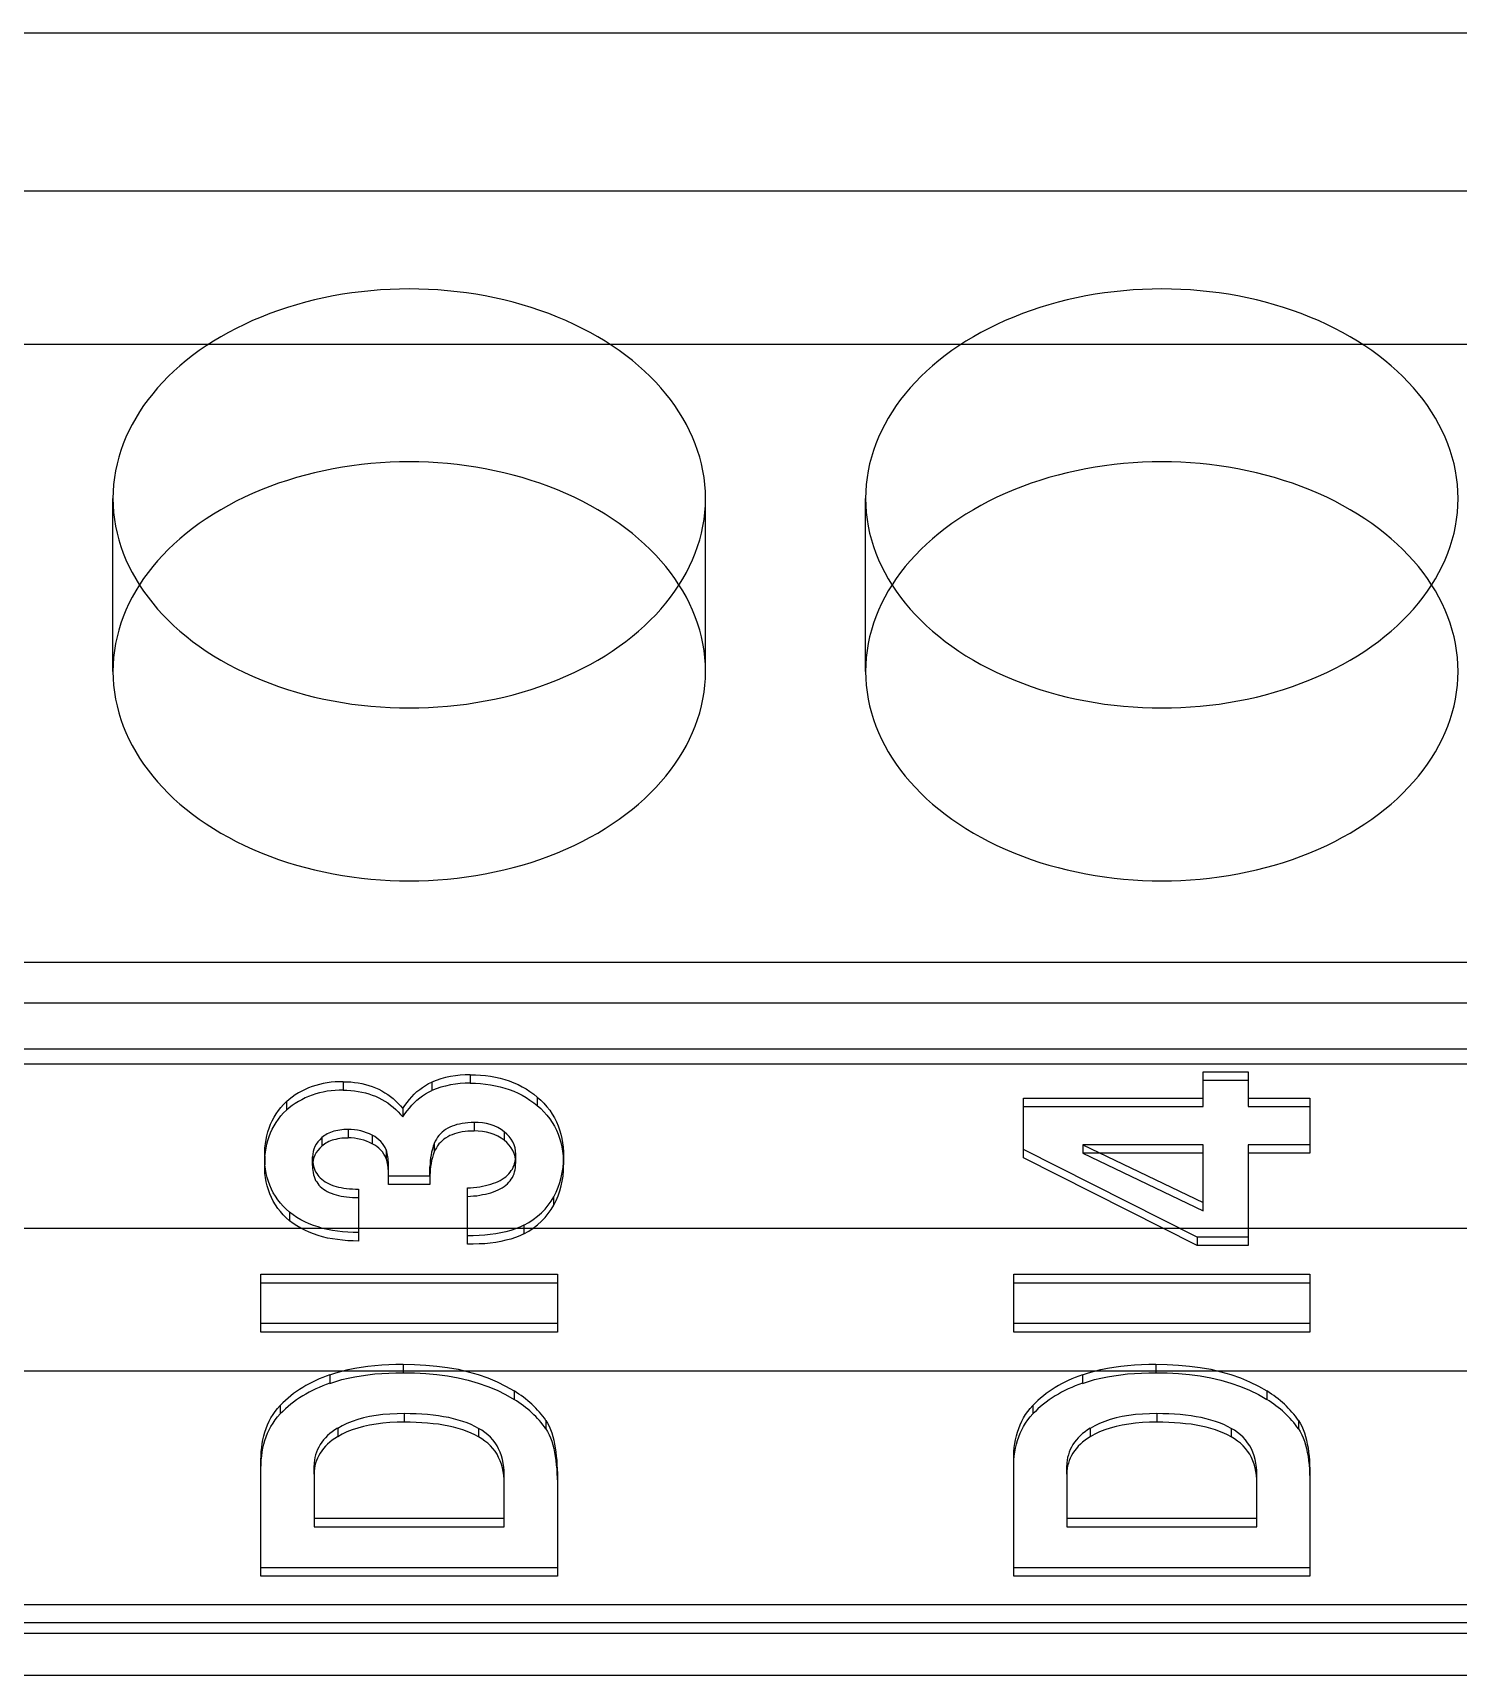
# Model space of a CAD drawing. Extents: x 0 to 171, y 0 to 414.
# Drawn here: x 66.89 to 76.45, y 182.35 to 193.37 of the extents above; entities that cross this region are included whole.
import ezdxf

# ---------------------------------------------------------------- set-up
doc = ezdxf.new("R2010")
doc.units = 0
doc.layers.add('-15N-THT. THIẾT BỊ ĐÓNG MỞ', color=40, linetype='CONTINUOUS')

# ---------------------------------------------------------------- blocks, each defined once
blk = doc.blocks.new('06 - N - SC VSD ATV630U75~D11N4')
at = {"layer": '-15N-THT. THIẾT BỊ ĐÓNG MỞ'}
for p, q in [((-38.814, -13.579), (31.895, -13.579)), ((-39.272, -14.639), (32.61, -14.639)), ((59.15, -15.669), (-59.15, -15.669)), ((-18.075, -17.863), (-18.075, -16.703)), ((-14.098, -17.863), (-14.098, -16.703)), ((-13.024, -17.863), (-13.024, -16.703)), ((-38.814, -19.814), (31.895, -19.814)), ((31.895, -20.089), (-38.814, -20.089)), ((31.895, -20.398), (-38.814, -20.398)), ((31.895, -20.499), (-38.814, -20.499)), ((-15.677, -20.57), (-15.642, -20.57)), ((-15.677, -20.57), (-15.677, -20.627)), ((-15.642, -20.57), (-15.608, -20.572)), ((-15.608, -20.572), (-15.574, -20.575)), ((-15.574, -20.575), (-15.541, -20.58)), ((-15.541, -20.58), (-15.508, -20.586)), ((-15.508, -20.586), (-15.476, -20.593)), ((-15.476, -20.593), (-15.445, -20.601)), ((-15.445, -20.601), (-15.415, -20.611)), ((-10.758, -20.783), (-10.758, -20.55)), ((-10.758, -20.55), (-10.456, -20.55)), ((-10.456, -20.55), (-10.456, -20.783)), ((-16.53, -20.616), (-16.504, -20.617)), ((-16.53, -20.616), (-16.53, -20.673)), ((-16.53, -20.673), (-16.504, -20.674)), ((-16.504, -20.617), (-16.478, -20.618)), ((-16.504, -20.674), (-16.478, -20.675)), ((-16.478, -20.618), (-16.453, -20.621)), ((-16.478, -20.675), (-16.453, -20.678)), ((-16.453, -20.621), (-16.428, -20.624)), ((-16.453, -20.678), (-16.428, -20.681)), ((-16.428, -20.624), (-16.404, -20.629)), ((-16.428, -20.681), (-16.404, -20.686)), ((-16.404, -20.629), (-16.38, -20.634)), ((-16.404, -20.686), (-16.38, -20.691)), ((-16.38, -20.634), (-16.357, -20.641)), ((-16.38, -20.691), (-16.357, -20.698)), ((-16.357, -20.641), (-16.334, -20.649)), ((-16.357, -20.698), (-16.334, -20.706)), ((-16.334, -20.649), (-16.312, -20.657)), ((-16.334, -20.706), (-16.312, -20.714)), ((-16.312, -20.657), (-16.29, -20.667)), ((-16.312, -20.714), (-16.29, -20.724)), ((-16.29, -20.667), (-16.269, -20.678)), ((-16.269, -20.678), (-16.249, -20.69)), ((-16.249, -20.69), (-16.23, -20.702)), ((-16.23, -20.702), (-16.211, -20.716)), ((-16.069, -20.717), (-16.052, -20.7)), ((-16.052, -20.7), (-16.034, -20.683)), ((-16.034, -20.683), (-16.016, -20.668)), ((-16.016, -20.668), (-15.997, -20.654)), ((-16.016, -20.725), (-15.997, -20.711)), ((-15.997, -20.654), (-15.977, -20.641)), ((-15.997, -20.711), (-15.977, -20.698)), ((-15.977, -20.641), (-15.956, -20.629)), ((-15.977, -20.698), (-15.956, -20.686)), ((-15.956, -20.629), (-15.934, -20.619)), ((-15.956, -20.686), (-15.934, -20.676)), ((-15.934, -20.619), (-15.934, -20.676)), ((-15.677, -20.627), (-15.642, -20.627)), ((-15.642, -20.627), (-15.608, -20.629)), ((-15.608, -20.629), (-15.574, -20.632)), ((-15.574, -20.632), (-15.541, -20.637)), ((-15.541, -20.637), (-15.508, -20.643)), ((-15.508, -20.643), (-15.476, -20.65)), ((-15.476, -20.65), (-15.445, -20.659)), ((-15.445, -20.659), (-15.415, -20.668)), ((-15.415, -20.611), (-15.385, -20.623)), ((-15.415, -20.668), (-15.385, -20.68)), ((-15.385, -20.623), (-15.356, -20.636)), ((-15.385, -20.68), (-15.356, -20.693)), ((-15.356, -20.636), (-15.328, -20.65)), ((-15.356, -20.693), (-15.328, -20.707)), ((-15.328, -20.65), (-15.302, -20.665)), ((-15.328, -20.707), (-15.302, -20.722)), ((-15.302, -20.665), (-15.276, -20.682)), ((-15.276, -20.682), (-15.251, -20.7)), ((-15.251, -20.7), (-15.227, -20.719)), ((-10.758, -20.607), (-10.456, -20.607)), ((-16.979, -20.832), (-16.964, -20.81)), ((-16.964, -20.81), (-16.947, -20.789)), ((-16.947, -20.789), (-16.929, -20.769)), ((-16.929, -20.769), (-16.909, -20.75)), ((-16.929, -20.826), (-16.909, -20.807)), ((-16.909, -20.75), (-16.909, -20.807)), ((-16.29, -20.724), (-16.269, -20.735)), ((-16.269, -20.735), (-16.249, -20.747)), ((-16.249, -20.747), (-16.23, -20.759)), ((-16.23, -20.759), (-16.211, -20.773)), ((-16.211, -20.716), (-16.193, -20.73)), ((-16.211, -20.773), (-16.193, -20.787)), ((-16.193, -20.73), (-16.176, -20.746)), ((-16.193, -20.787), (-16.176, -20.803)), ((-16.176, -20.746), (-16.16, -20.762)), ((-16.176, -20.803), (-16.16, -20.819)), ((-16.16, -20.762), (-16.144, -20.779)), ((-16.16, -20.819), (-16.144, -20.836)), ((-16.144, -20.779), (-16.129, -20.796)), ((-16.129, -20.796), (-16.115, -20.775)), ((-16.129, -20.796), (-16.129, -20.853)), ((-16.115, -20.775), (-16.1, -20.755)), ((-16.115, -20.832), (-16.1, -20.812)), ((-16.1, -20.755), (-16.085, -20.736)), ((-16.1, -20.812), (-16.085, -20.793)), ((-16.085, -20.736), (-16.069, -20.717)), ((-16.085, -20.793), (-16.069, -20.774)), ((-16.069, -20.774), (-16.052, -20.757)), ((-16.052, -20.757), (-16.034, -20.74)), ((-16.034, -20.74), (-16.016, -20.725)), ((-15.302, -20.722), (-15.276, -20.739)), ((-15.276, -20.739), (-15.251, -20.757)), ((-15.251, -20.757), (-15.227, -20.776)), ((-15.227, -20.719), (-15.204, -20.74)), ((-15.227, -20.719), (-15.227, -20.776)), ((-15.227, -20.776), (-15.204, -20.797)), ((-15.204, -20.74), (-15.182, -20.761)), ((-15.204, -20.797), (-15.182, -20.819)), ((-15.182, -20.761), (-15.162, -20.784)), ((-15.182, -20.819), (-15.162, -20.841)), ((-15.162, -20.784), (-15.143, -20.808)), ((-15.143, -20.808), (-15.126, -20.833)), ((-11.963, -21.128), (-11.963, -20.726)), ((-11.963, -20.726), (-10.758, -20.726)), ((-11.963, -20.783), (-10.758, -20.783)), ((-10.456, -20.726), (-10.042, -20.726)), ((-10.456, -20.783), (-10.042, -20.783)), ((-10.042, -20.726), (-10.042, -21.096)), ((-17.035, -20.953), (-17.026, -20.927)), ((-17.026, -20.927), (-17.017, -20.902)), ((-17.017, -20.902), (-17.006, -20.878)), ((-17.017, -20.959), (-17.006, -20.935)), ((-17.006, -20.878), (-16.993, -20.855)), ((-17.006, -20.935), (-16.993, -20.912)), ((-16.993, -20.855), (-16.979, -20.832)), ((-16.993, -20.912), (-16.979, -20.889)), ((-16.979, -20.889), (-16.964, -20.867)), ((-16.964, -20.867), (-16.947, -20.846)), ((-16.947, -20.846), (-16.929, -20.826)), ((-16.144, -20.836), (-16.129, -20.853)), ((-16.129, -20.853), (-16.115, -20.832)), ((-15.828, -20.929), (-15.842, -20.937)), ((-15.814, -20.921), (-15.828, -20.929)), ((-15.799, -20.915), (-15.814, -20.921)), ((-15.783, -20.909), (-15.799, -20.915)), ((-15.766, -20.904), (-15.783, -20.909)), ((-15.748, -20.9), (-15.766, -20.904)), ((-15.73, -20.896), (-15.748, -20.9)), ((-15.711, -20.894), (-15.73, -20.896)), ((-15.692, -20.892), (-15.711, -20.894)), ((-15.671, -20.891), (-15.692, -20.892)), ((-15.651, -20.89), (-15.671, -20.891)), ((-15.651, -20.89), (-15.651, -20.947)), ((-15.162, -20.841), (-15.143, -20.865)), ((-15.143, -20.865), (-15.126, -20.89)), ((-15.126, -20.833), (-15.111, -20.858)), ((-15.126, -20.89), (-15.111, -20.915)), ((-15.111, -20.858), (-15.098, -20.885)), ((-15.111, -20.915), (-15.098, -20.942)), ((-15.098, -20.885), (-15.087, -20.912)), ((-15.087, -20.912), (-15.077, -20.939)), ((-17.054, -21.06), (-17.051, -21.032)), ((-17.051, -21.032), (-17.047, -21.005)), ((-17.047, -21.005), (-17.041, -20.979)), ((-17.047, -21.062), (-17.041, -21.036)), ((-17.041, -20.979), (-17.035, -20.953)), ((-17.041, -21.036), (-17.035, -21.01)), ((-17.035, -21.01), (-17.026, -20.984)), ((-17.026, -20.984), (-17.017, -20.959)), ((-16.664, -20.984), (-16.673, -20.991)), ((-16.673, -20.991), (-16.673, -21.048)), ((-16.664, -21.041), (-16.673, -21.048)), ((-16.655, -20.978), (-16.664, -20.984)), ((-16.655, -21.035), (-16.664, -21.041)), ((-16.646, -20.972), (-16.655, -20.978)), ((-16.646, -21.029), (-16.655, -21.035)), ((-16.636, -20.966), (-16.646, -20.972)), ((-16.636, -21.023), (-16.646, -21.029)), ((-16.625, -20.961), (-16.636, -20.966)), ((-16.625, -21.018), (-16.636, -21.023)), ((-16.614, -20.957), (-16.625, -20.961)), ((-16.614, -21.014), (-16.625, -21.018)), ((-16.603, -20.952), (-16.614, -20.957)), ((-16.603, -21.009), (-16.614, -21.014)), ((-16.591, -20.949), (-16.603, -20.952)), ((-16.591, -21.006), (-16.603, -21.009)), ((-16.578, -20.946), (-16.591, -20.949)), ((-16.578, -21.003), (-16.591, -21.006)), ((-16.566, -20.943), (-16.578, -20.946)), ((-16.566, -21), (-16.578, -21.003)), ((-16.552, -20.941), (-16.566, -20.943)), ((-16.552, -20.998), (-16.566, -21)), ((-16.539, -20.939), (-16.552, -20.941)), ((-16.539, -20.996), (-16.552, -20.998)), ((-16.525, -20.938), (-16.539, -20.939)), ((-16.525, -20.995), (-16.539, -20.996)), ((-16.511, -20.937), (-16.525, -20.938)), ((-16.511, -20.994), (-16.525, -20.995)), ((-16.496, -20.937), (-16.511, -20.937)), ((-16.496, -20.994), (-16.511, -20.994)), ((-16.496, -20.937), (-16.496, -20.994)), ((-16.334, -20.976), (-16.334, -21.033)), ((-15.912, -21.016), (-15.918, -21.03)), ((-15.918, -21.03), (-15.918, -21.087)), ((-15.904, -21.002), (-15.912, -21.016)), ((-15.896, -20.989), (-15.904, -21.002)), ((-15.887, -20.977), (-15.896, -20.989)), ((-15.887, -21.034), (-15.896, -21.046)), ((-15.877, -20.966), (-15.887, -20.977)), ((-15.877, -21.023), (-15.887, -21.034)), ((-15.866, -20.955), (-15.877, -20.966)), ((-15.866, -21.012), (-15.877, -21.023)), ((-15.854, -20.945), (-15.866, -20.955)), ((-15.854, -21.002), (-15.866, -21.012)), ((-15.842, -20.937), (-15.854, -20.945)), ((-15.842, -20.994), (-15.854, -21.002)), ((-15.828, -20.986), (-15.842, -20.994)), ((-15.814, -20.978), (-15.828, -20.986)), ((-15.799, -20.972), (-15.814, -20.978)), ((-15.783, -20.966), (-15.799, -20.972)), ((-15.766, -20.961), (-15.783, -20.966)), ((-15.748, -20.957), (-15.766, -20.961)), ((-15.73, -20.953), (-15.748, -20.957)), ((-15.711, -20.951), (-15.73, -20.953)), ((-15.692, -20.949), (-15.711, -20.951)), ((-15.671, -20.948), (-15.692, -20.949)), ((-15.651, -20.947), (-15.671, -20.948)), ((-15.449, -20.952), (-15.449, -21.009)), ((-15.098, -20.942), (-15.087, -20.969)), ((-15.087, -20.969), (-15.077, -20.996)), ((-15.077, -20.939), (-15.068, -20.968)), ((-15.077, -20.996), (-15.068, -21.025)), ((-15.068, -20.968), (-15.062, -20.997)), ((-15.068, -21.025), (-15.062, -21.054)), ((-15.062, -20.997), (-15.057, -21.026)), ((-15.057, -21.026), (-15.053, -21.056)), ((-11.567, -21.039), (-11.567, -21.096)), ((-11.567, -21.039), (-10.758, -21.426)), ((-10.758, -21.039), (-11.567, -21.039)), ((-10.758, -21.483), (-10.758, -21.039)), ((-10.042, -21.039), (-10.456, -21.039)), ((-10.456, -21.039), (-10.456, -21.716)), ((-17.056, -21.088), (-17.054, -21.06)), ((-17.056, -21.116), (-17.056, -21.088)), ((-17.056, -21.116), (-17.056, -21.173)), ((-17.056, -21.145), (-17.056, -21.116)), ((-17.056, -21.145), (-17.054, -21.117)), ((-17.056, -21.173), (-17.056, -21.145)), ((-17.054, -21.174), (-17.056, -21.145)), ((-17.054, -21.117), (-17.051, -21.089)), ((-17.051, -21.089), (-17.047, -21.062)), ((-16.735, -21.178), (-16.735, -21.121)), ((-16.735, -21.126), (-16.735, -21.141)), ((-16.735, -21.126), (-16.735, -21.183)), ((-16.735, -21.141), (-16.733, -21.155)), ((-16.733, -21.155), (-16.731, -21.169)), ((-16.241, -21.074), (-16.241, -21.131)), ((-15.912, -21.073), (-15.918, -21.087)), ((-15.904, -21.059), (-15.912, -21.073)), ((-15.896, -21.046), (-15.904, -21.059)), ((-15.379, -21.165), (-15.376, -21.151)), ((-15.376, -21.151), (-15.374, -21.137)), ((-15.374, -21.137), (-15.372, -21.123)), ((-15.372, -21.159), (-15.372, -21.102)), ((-15.372, -21.108), (-15.372, -21.165)), ((-15.372, -21.123), (-15.372, -21.108)), ((-15.062, -21.054), (-15.057, -21.083)), ((-15.057, -21.083), (-15.053, -21.113)), ((-15.053, -21.056), (-15.051, -21.086)), ((-15.053, -21.113), (-15.051, -21.143)), ((-15.051, -21.086), (-15.05, -21.117)), ((-15.051, -21.143), (-15.05, -21.174)), ((-15.05, -21.117), (-15.05, -21.174)), ((-15.05, -21.181), (-15.05, -21.124)), ((-10.798, -21.659), (-11.963, -21.071)), ((-10.798, -21.716), (-11.963, -21.128)), ((-11.567, -21.096), (-10.758, -21.483)), ((-10.758, -21.096), (-11.567, -21.096)), ((-10.042, -21.096), (-10.456, -21.096)), ((-17.056, -21.202), (-17.056, -21.173)), ((-17.054, -21.231), (-17.056, -21.202)), ((-17.05, -21.203), (-17.054, -21.174)), ((-17.05, -21.26), (-17.054, -21.231)), ((-17.046, -21.231), (-17.05, -21.203)), ((-17.046, -21.288), (-17.05, -21.26)), ((-17.039, -21.258), (-17.046, -21.231)), ((-17.031, -21.285), (-17.039, -21.258)), ((-16.735, -21.183), (-16.735, -21.198)), ((-16.735, -21.198), (-16.733, -21.212)), ((-16.733, -21.212), (-16.731, -21.226)), ((-16.731, -21.169), (-16.728, -21.183)), ((-16.731, -21.226), (-16.728, -21.24)), ((-16.728, -21.183), (-16.724, -21.196)), ((-16.728, -21.24), (-16.724, -21.253)), ((-16.724, -21.196), (-16.72, -21.209)), ((-16.724, -21.253), (-16.72, -21.266)), ((-16.72, -21.209), (-16.714, -21.221)), ((-16.72, -21.266), (-16.714, -21.278)), ((-16.714, -21.221), (-16.707, -21.232)), ((-16.707, -21.232), (-16.7, -21.243)), ((-16.7, -21.243), (-16.692, -21.253)), ((-16.692, -21.253), (-16.683, -21.262)), ((-16.683, -21.262), (-16.673, -21.271)), ((-16.226, -21.225), (-16.226, -21.168)), ((-16.226, -21.306), (-16.226, -21.18)), ((-15.947, -21.249), (-16.226, -21.249)), ((-15.947, -21.244), (-15.947, -21.187)), ((-15.947, -21.201), (-15.947, -21.306)), ((-15.462, -21.271), (-15.45, -21.262)), ((-15.45, -21.262), (-15.438, -21.254)), ((-15.438, -21.254), (-15.427, -21.244)), ((-15.427, -21.244), (-15.418, -21.234)), ((-15.418, -21.234), (-15.409, -21.224)), ((-15.409, -21.224), (-15.401, -21.213)), ((-15.401, -21.213), (-15.394, -21.202)), ((-15.401, -21.27), (-15.394, -21.259)), ((-15.394, -21.202), (-15.388, -21.19)), ((-15.394, -21.259), (-15.388, -21.247)), ((-15.388, -21.19), (-15.383, -21.178)), ((-15.388, -21.247), (-15.383, -21.235)), ((-15.383, -21.178), (-15.379, -21.165)), ((-15.383, -21.235), (-15.379, -21.222)), ((-15.379, -21.222), (-15.376, -21.208)), ((-15.376, -21.208), (-15.374, -21.194)), ((-15.374, -21.194), (-15.372, -21.18)), ((-15.372, -21.18), (-15.372, -21.165)), ((-17.039, -21.315), (-17.046, -21.288)), ((-17.031, -21.342), (-17.039, -21.315)), ((-17.022, -21.311), (-17.031, -21.285)), ((-17.022, -21.368), (-17.031, -21.342)), ((-17.011, -21.337), (-17.022, -21.311)), ((-17.011, -21.394), (-17.022, -21.368)), ((-16.998, -21.361), (-17.011, -21.337)), ((-16.984, -21.385), (-16.998, -21.361)), ((-16.714, -21.278), (-16.707, -21.289)), ((-16.707, -21.289), (-16.7, -21.3)), ((-16.7, -21.3), (-16.692, -21.31)), ((-16.692, -21.31), (-16.683, -21.319)), ((-16.683, -21.319), (-16.673, -21.328)), ((-16.673, -21.271), (-16.662, -21.28)), ((-16.673, -21.328), (-16.662, -21.337)), ((-16.662, -21.28), (-16.65, -21.288)), ((-16.662, -21.337), (-16.65, -21.345)), ((-16.65, -21.288), (-16.637, -21.295)), ((-16.65, -21.345), (-16.637, -21.352)), ((-16.637, -21.295), (-16.623, -21.302)), ((-16.637, -21.352), (-16.623, -21.359)), ((-16.623, -21.302), (-16.609, -21.308)), ((-16.623, -21.359), (-16.609, -21.365)), ((-16.609, -21.308), (-16.593, -21.314)), ((-16.609, -21.365), (-16.593, -21.371)), ((-16.593, -21.314), (-16.577, -21.319)), ((-16.593, -21.371), (-16.577, -21.376)), ((-16.577, -21.319), (-16.56, -21.323)), ((-16.577, -21.376), (-16.56, -21.38)), ((-16.56, -21.323), (-16.543, -21.327)), ((-16.543, -21.327), (-16.525, -21.33)), ((-16.525, -21.33), (-16.506, -21.332)), ((-16.506, -21.332), (-16.487, -21.334)), ((-16.487, -21.334), (-16.467, -21.336)), ((-16.467, -21.336), (-16.447, -21.337)), ((-16.447, -21.337), (-16.427, -21.337)), ((-16.427, -21.337), (-16.427, -21.685)), ((-15.947, -21.306), (-16.226, -21.306)), ((-15.696, -21.329), (-15.675, -21.328)), ((-15.696, -21.707), (-15.696, -21.329)), ((-15.675, -21.328), (-15.654, -21.326)), ((-15.654, -21.326), (-15.633, -21.323)), ((-15.633, -21.323), (-15.613, -21.321)), ((-15.613, -21.321), (-15.594, -21.317)), ((-15.613, -21.378), (-15.594, -21.374)), ((-15.594, -21.317), (-15.575, -21.313)), ((-15.594, -21.374), (-15.575, -21.37)), ((-15.575, -21.313), (-15.556, -21.309)), ((-15.575, -21.37), (-15.556, -21.366)), ((-15.556, -21.309), (-15.538, -21.304)), ((-15.556, -21.366), (-15.538, -21.361)), ((-15.538, -21.304), (-15.521, -21.298)), ((-15.538, -21.361), (-15.521, -21.355)), ((-15.521, -21.298), (-15.505, -21.292)), ((-15.521, -21.355), (-15.505, -21.349)), ((-15.505, -21.292), (-15.49, -21.285)), ((-15.505, -21.349), (-15.49, -21.342)), ((-15.49, -21.285), (-15.476, -21.278)), ((-15.49, -21.342), (-15.476, -21.335)), ((-15.476, -21.278), (-15.462, -21.271)), ((-15.476, -21.335), (-15.462, -21.328)), ((-15.462, -21.328), (-15.45, -21.319)), ((-15.45, -21.319), (-15.438, -21.311)), ((-15.438, -21.311), (-15.427, -21.301)), ((-15.427, -21.301), (-15.418, -21.291)), ((-15.418, -21.291), (-15.409, -21.281)), ((-15.409, -21.281), (-15.401, -21.27)), ((-16.998, -21.418), (-17.011, -21.394)), ((-16.984, -21.442), (-16.998, -21.418)), ((-16.968, -21.409), (-16.984, -21.385)), ((-16.968, -21.466), (-16.984, -21.442)), ((-16.951, -21.431), (-16.968, -21.409)), ((-16.951, -21.488), (-16.968, -21.466)), ((-16.932, -21.452), (-16.951, -21.431)), ((-16.911, -21.472), (-16.932, -21.452)), ((-16.889, -21.492), (-16.911, -21.472)), ((-16.56, -21.38), (-16.543, -21.384)), ((-16.543, -21.384), (-16.525, -21.387)), ((-16.525, -21.387), (-16.506, -21.389)), ((-16.506, -21.389), (-16.487, -21.391)), ((-16.487, -21.391), (-16.467, -21.393)), ((-16.467, -21.393), (-16.447, -21.394)), ((-16.447, -21.394), (-16.427, -21.394)), ((-15.696, -21.386), (-15.675, -21.385)), ((-15.675, -21.385), (-15.654, -21.383)), ((-15.654, -21.383), (-15.633, -21.381)), ((-15.633, -21.381), (-15.613, -21.378)), ((-15.117, -21.388), (-15.117, -21.445)), ((-16.932, -21.509), (-16.951, -21.488)), ((-16.911, -21.53), (-16.932, -21.509)), ((-16.889, -21.549), (-16.911, -21.53)), ((-16.889, -21.492), (-16.889, -21.549)), ((-16.865, -21.51), (-16.889, -21.492)), ((-16.865, -21.567), (-16.889, -21.549)), ((-16.84, -21.527), (-16.865, -21.51)), ((-16.84, -21.584), (-16.865, -21.567)), ((-16.814, -21.542), (-16.84, -21.527)), ((-16.814, -21.599), (-16.84, -21.584)), ((-16.787, -21.556), (-16.814, -21.542)), ((-16.758, -21.569), (-16.787, -21.556)), ((-16.729, -21.581), (-16.758, -21.569)), ((-16.698, -21.591), (-16.729, -21.581)), ((-16.667, -21.6), (-16.698, -21.591)), ((-15.344, -21.593), (-15.374, -21.604)), ((-15.316, -21.579), (-15.344, -21.593)), ((-15.316, -21.579), (-15.316, -21.636)), ((-33.827, -21.599), (8.972, -21.599)), ((-16.787, -21.613), (-16.814, -21.599)), ((-16.758, -21.626), (-16.787, -21.613)), ((-16.729, -21.638), (-16.758, -21.626)), ((-16.698, -21.648), (-16.729, -21.638)), ((-16.667, -21.657), (-16.698, -21.648)), ((-16.635, -21.608), (-16.667, -21.6)), ((-16.635, -21.665), (-16.667, -21.657)), ((-16.602, -21.614), (-16.635, -21.608)), ((-16.602, -21.671), (-16.635, -21.665)), ((-16.568, -21.619), (-16.602, -21.614)), ((-16.568, -21.676), (-16.602, -21.671)), ((-16.534, -21.623), (-16.568, -21.619)), ((-16.534, -21.68), (-16.568, -21.676)), ((-16.499, -21.626), (-16.534, -21.623)), ((-16.499, -21.683), (-16.534, -21.68)), ((-16.463, -21.627), (-16.499, -21.626)), ((-16.463, -21.684), (-16.499, -21.683)), ((-16.427, -21.628), (-16.463, -21.627)), ((-16.427, -21.685), (-16.463, -21.684)), ((-15.656, -21.65), (-15.696, -21.65)), ((-15.656, -21.707), (-15.696, -21.707)), ((-15.617, -21.648), (-15.656, -21.65)), ((-15.617, -21.705), (-15.656, -21.707)), ((-15.579, -21.646), (-15.617, -21.648)), ((-15.579, -21.703), (-15.617, -21.705)), ((-15.542, -21.642), (-15.579, -21.646)), ((-15.542, -21.699), (-15.579, -21.703)), ((-15.506, -21.637), (-15.542, -21.642)), ((-15.506, -21.694), (-15.542, -21.699)), ((-15.471, -21.631), (-15.506, -21.637)), ((-15.471, -21.688), (-15.506, -21.694)), ((-15.437, -21.623), (-15.471, -21.631)), ((-15.437, -21.68), (-15.471, -21.688)), ((-15.405, -21.615), (-15.437, -21.623)), ((-15.405, -21.672), (-15.437, -21.68)), ((-15.374, -21.604), (-15.405, -21.615)), ((-15.374, -21.661), (-15.405, -21.672)), ((-15.344, -21.65), (-15.374, -21.661)), ((-15.316, -21.636), (-15.344, -21.65)), ((-10.798, -21.659), (-10.798, -21.716)), ((-10.456, -21.659), (-10.798, -21.659)), ((-10.456, -21.716), (-10.798, -21.716)), ((-17.081, -21.908), (-15.092, -21.908)), ((-17.081, -22.296), (-17.081, -21.908)), ((-15.092, -21.908), (-15.092, -22.296)), ((-12.03, -21.908), (-10.042, -21.908)), ((-12.03, -22.296), (-12.03, -21.908)), ((-10.042, -21.908), (-10.042, -22.296)), ((-17.081, -21.965), (-15.092, -21.965)), ((-12.03, -21.965), (-10.042, -21.965)), ((-15.092, -22.239), (-17.081, -22.239)), ((-10.042, -22.239), (-12.03, -22.239)), ((-15.092, -22.296), (-17.081, -22.296)), ((-10.042, -22.296), (-12.03, -22.296)), ((-59.15, -22.557), (59.15, -22.557)), ((-16.619, -22.583), (-16.579, -22.57)), ((-16.619, -22.583), (-16.619, -22.64)), ((-16.579, -22.57), (-16.538, -22.558)), ((-16.538, -22.558), (-16.495, -22.548)), ((-16.495, -22.548), (-16.452, -22.539)), ((-16.452, -22.539), (-16.408, -22.532)), ((-16.408, -22.532), (-16.363, -22.525)), ((-16.408, -22.589), (-16.363, -22.582)), ((-16.363, -22.525), (-16.317, -22.52)), ((-16.363, -22.582), (-16.317, -22.577)), ((-16.317, -22.52), (-16.27, -22.516)), ((-16.317, -22.577), (-16.27, -22.573)), ((-16.27, -22.516), (-16.223, -22.514)), ((-16.27, -22.573), (-16.223, -22.571)), ((-16.223, -22.514), (-16.175, -22.512)), ((-16.223, -22.571), (-16.175, -22.569)), ((-16.175, -22.512), (-16.126, -22.511)), ((-16.175, -22.569), (-16.126, -22.569)), ((-16.126, -22.511), (-16.05, -22.513)), ((-16.126, -22.511), (-16.126, -22.569)), ((-16.126, -22.569), (-16.05, -22.57)), ((-16.05, -22.513), (-15.975, -22.517)), ((-16.05, -22.57), (-15.975, -22.574)), ((-15.975, -22.517), (-15.901, -22.524)), ((-15.975, -22.574), (-15.901, -22.581)), ((-15.901, -22.524), (-15.829, -22.533)), ((-15.901, -22.581), (-15.829, -22.59)), ((-15.829, -22.533), (-15.758, -22.546)), ((-15.758, -22.546), (-15.69, -22.562)), ((-15.69, -22.562), (-15.623, -22.581)), ((-15.623, -22.581), (-15.559, -22.604)), ((-11.568, -22.583), (-11.528, -22.57)), ((-11.568, -22.583), (-11.568, -22.64)), ((-11.528, -22.57), (-11.487, -22.558)), ((-11.487, -22.558), (-11.445, -22.548)), ((-11.445, -22.548), (-11.401, -22.539)), ((-11.401, -22.539), (-11.357, -22.532)), ((-11.357, -22.532), (-11.312, -22.525)), ((-11.357, -22.589), (-11.312, -22.582)), ((-11.312, -22.525), (-11.266, -22.52)), ((-11.312, -22.582), (-11.266, -22.577)), ((-11.266, -22.52), (-11.219, -22.516)), ((-11.266, -22.577), (-11.219, -22.573)), ((-11.219, -22.516), (-11.172, -22.514)), ((-11.219, -22.573), (-11.172, -22.571)), ((-11.172, -22.514), (-11.124, -22.512)), ((-11.172, -22.571), (-11.124, -22.569)), ((-11.124, -22.512), (-11.076, -22.511)), ((-11.124, -22.569), (-11.076, -22.569)), ((-11.076, -22.511), (-10.999, -22.513)), ((-11.076, -22.511), (-11.076, -22.569)), ((-11.076, -22.569), (-10.999, -22.57)), ((-10.999, -22.513), (-10.924, -22.517)), ((-10.999, -22.57), (-10.924, -22.574)), ((-10.924, -22.517), (-10.85, -22.524)), ((-10.924, -22.574), (-10.85, -22.581)), ((-10.85, -22.524), (-10.778, -22.533)), ((-10.85, -22.581), (-10.778, -22.59)), ((-10.778, -22.533), (-10.708, -22.546)), ((-10.708, -22.546), (-10.639, -22.562)), ((-10.639, -22.562), (-10.573, -22.581)), ((-10.573, -22.581), (-10.508, -22.604)), ((-16.619, -22.64), (-16.579, -22.627)), ((-16.579, -22.627), (-16.538, -22.615)), ((-16.538, -22.615), (-16.495, -22.605)), ((-16.495, -22.605), (-16.452, -22.596)), ((-16.452, -22.596), (-16.408, -22.589)), ((-15.829, -22.59), (-15.758, -22.603)), ((-15.758, -22.603), (-15.69, -22.619)), ((-15.69, -22.619), (-15.623, -22.638)), ((-15.623, -22.638), (-15.559, -22.661)), ((-15.559, -22.604), (-15.497, -22.629)), ((-15.559, -22.661), (-15.497, -22.686)), ((-15.497, -22.629), (-15.439, -22.658)), ((-15.497, -22.686), (-15.439, -22.715)), ((-15.439, -22.658), (-15.383, -22.691)), ((-15.383, -22.691), (-15.383, -22.748)), ((-11.568, -22.64), (-11.528, -22.627)), ((-11.528, -22.627), (-11.487, -22.615)), ((-11.487, -22.615), (-11.445, -22.605)), ((-11.445, -22.605), (-11.401, -22.596)), ((-11.401, -22.596), (-11.357, -22.589)), ((-10.778, -22.59), (-10.708, -22.603)), ((-10.708, -22.603), (-10.639, -22.619)), ((-10.639, -22.619), (-10.573, -22.638)), ((-10.573, -22.638), (-10.508, -22.661)), ((-10.508, -22.604), (-10.447, -22.629)), ((-10.508, -22.661), (-10.447, -22.686)), ((-10.447, -22.629), (-10.388, -22.658)), ((-10.447, -22.686), (-10.388, -22.715)), ((-10.388, -22.658), (-10.332, -22.691)), ((-10.332, -22.691), (-10.332, -22.748)), ((-16.985, -22.828), (-16.969, -22.808)), ((-16.969, -22.808), (-16.952, -22.788)), ((-16.952, -22.788), (-16.952, -22.845)), ((-15.439, -22.715), (-15.383, -22.748)), ((-11.935, -22.828), (-11.919, -22.808)), ((-11.919, -22.808), (-11.901, -22.788)), ((-11.901, -22.788), (-11.901, -22.845)), ((-10.388, -22.715), (-10.332, -22.748)), ((-17.046, -22.942), (-17.037, -22.918)), ((-17.037, -22.918), (-17.026, -22.894)), ((-17.026, -22.894), (-17.014, -22.872)), ((-17.014, -22.872), (-17, -22.85)), ((-17.014, -22.929), (-17, -22.907)), ((-17, -22.85), (-16.985, -22.828)), ((-17, -22.907), (-16.985, -22.885)), ((-16.985, -22.885), (-16.969, -22.865)), ((-16.969, -22.865), (-16.952, -22.845)), ((-16.505, -22.909), (-16.537, -22.925)), ((-16.47, -22.895), (-16.505, -22.909)), ((-16.432, -22.883), (-16.47, -22.895)), ((-16.393, -22.872), (-16.432, -22.883)), ((-16.352, -22.863), (-16.393, -22.872)), ((-16.309, -22.856), (-16.352, -22.863)), ((-16.309, -22.913), (-16.352, -22.92)), ((-16.263, -22.85), (-16.309, -22.856)), ((-16.263, -22.907), (-16.309, -22.913)), ((-16.216, -22.846), (-16.263, -22.85)), ((-16.216, -22.903), (-16.263, -22.907)), ((-16.168, -22.844), (-16.216, -22.846)), ((-16.168, -22.901), (-16.216, -22.903)), ((-16.12, -22.843), (-16.168, -22.844)), ((-16.12, -22.9), (-16.168, -22.901)), ((-16.12, -22.843), (-16.12, -22.9)), ((-16.08, -22.844), (-16.12, -22.843)), ((-16.08, -22.901), (-16.12, -22.9)), ((-16.04, -22.845), (-16.08, -22.844)), ((-16.04, -22.902), (-16.08, -22.901)), ((-16.001, -22.847), (-16.04, -22.845)), ((-16.001, -22.904), (-16.04, -22.902)), ((-15.963, -22.85), (-16.001, -22.847)), ((-15.963, -22.907), (-16.001, -22.904)), ((-15.926, -22.853), (-15.963, -22.85)), ((-15.926, -22.911), (-15.963, -22.907)), ((-15.89, -22.858), (-15.926, -22.853)), ((-15.89, -22.915), (-15.926, -22.911)), ((-15.855, -22.864), (-15.89, -22.858)), ((-15.855, -22.921), (-15.89, -22.915)), ((-15.821, -22.87), (-15.855, -22.864)), ((-15.789, -22.878), (-15.821, -22.87)), ((-15.757, -22.886), (-15.789, -22.878)), ((-15.727, -22.896), (-15.757, -22.886)), ((-15.698, -22.906), (-15.727, -22.896)), ((-15.671, -22.917), (-15.698, -22.906)), ((-15.645, -22.929), (-15.671, -22.917)), ((-15.169, -22.889), (-15.158, -22.907)), ((-15.169, -22.889), (-15.169, -22.946)), ((-15.158, -22.907), (-15.147, -22.927)), ((-11.996, -22.942), (-11.986, -22.918)), ((-11.986, -22.918), (-11.975, -22.894)), ((-11.975, -22.894), (-11.963, -22.872)), ((-11.963, -22.872), (-11.95, -22.85)), ((-11.963, -22.929), (-11.95, -22.907)), ((-11.95, -22.85), (-11.935, -22.828)), ((-11.95, -22.907), (-11.935, -22.885)), ((-11.935, -22.885), (-11.919, -22.865)), ((-11.919, -22.865), (-11.901, -22.845)), ((-11.454, -22.909), (-11.486, -22.925)), ((-11.419, -22.895), (-11.454, -22.909)), ((-11.382, -22.883), (-11.419, -22.895)), ((-11.342, -22.872), (-11.382, -22.883)), ((-11.301, -22.863), (-11.342, -22.872)), ((-11.258, -22.856), (-11.301, -22.863)), ((-11.258, -22.913), (-11.301, -22.92)), ((-11.213, -22.85), (-11.258, -22.856)), ((-11.213, -22.907), (-11.258, -22.913)), ((-11.166, -22.846), (-11.213, -22.85)), ((-11.166, -22.903), (-11.213, -22.907)), ((-11.118, -22.844), (-11.166, -22.846)), ((-11.118, -22.901), (-11.166, -22.903)), ((-11.069, -22.843), (-11.118, -22.844)), ((-11.069, -22.9), (-11.118, -22.901)), ((-11.069, -22.843), (-11.069, -22.9)), ((-11.029, -22.844), (-11.069, -22.843)), ((-11.029, -22.901), (-11.069, -22.9)), ((-10.989, -22.845), (-11.029, -22.844)), ((-10.989, -22.902), (-11.029, -22.901)), ((-10.951, -22.847), (-10.989, -22.845)), ((-10.951, -22.904), (-10.989, -22.902)), ((-10.913, -22.85), (-10.951, -22.847)), ((-10.913, -22.907), (-10.951, -22.904)), ((-10.876, -22.853), (-10.913, -22.85)), ((-10.876, -22.911), (-10.913, -22.907)), ((-10.84, -22.858), (-10.876, -22.853)), ((-10.84, -22.915), (-10.876, -22.911)), ((-10.805, -22.864), (-10.84, -22.858)), ((-10.805, -22.921), (-10.84, -22.915)), ((-10.771, -22.87), (-10.805, -22.864)), ((-10.738, -22.878), (-10.771, -22.87)), ((-10.707, -22.886), (-10.738, -22.878)), ((-10.676, -22.896), (-10.707, -22.886)), ((-10.648, -22.906), (-10.676, -22.896)), ((-10.62, -22.917), (-10.648, -22.906)), ((-10.595, -22.929), (-10.62, -22.917)), ((-10.119, -22.889), (-10.107, -22.907)), ((-10.119, -22.889), (-10.119, -22.946)), ((-10.107, -22.907), (-10.097, -22.927)), ((-17.073, -23.044), (-17.068, -23.018)), ((-17.068, -23.018), (-17.062, -22.992)), ((-17.062, -22.992), (-17.055, -22.967)), ((-17.062, -23.049), (-17.055, -23.024)), ((-17.055, -22.967), (-17.046, -22.942)), ((-17.055, -23.024), (-17.046, -22.999)), ((-17.046, -22.999), (-17.037, -22.975)), ((-17.037, -22.975), (-17.026, -22.952)), ((-17.026, -22.952), (-17.014, -22.929)), ((-16.537, -22.925), (-16.566, -22.942)), ((-16.566, -22.942), (-16.566, -22.999)), ((-16.537, -22.982), (-16.566, -22.999)), ((-16.505, -22.966), (-16.537, -22.982)), ((-16.47, -22.952), (-16.505, -22.966)), ((-16.432, -22.94), (-16.47, -22.952)), ((-16.393, -22.929), (-16.432, -22.94)), ((-16.352, -22.92), (-16.393, -22.929)), ((-15.821, -22.927), (-15.855, -22.921)), ((-15.789, -22.935), (-15.821, -22.927)), ((-15.757, -22.943), (-15.789, -22.935)), ((-15.727, -22.953), (-15.757, -22.943)), ((-15.698, -22.963), (-15.727, -22.953)), ((-15.671, -22.974), (-15.698, -22.963)), ((-15.645, -22.986), (-15.671, -22.974)), ((-15.621, -22.942), (-15.645, -22.929)), ((-15.621, -22.999), (-15.645, -22.986)), ((-15.621, -22.942), (-15.621, -22.999)), ((-15.599, -22.955), (-15.621, -22.942)), ((-15.599, -23.012), (-15.621, -22.999)), ((-15.579, -22.97), (-15.599, -22.955)), ((-15.579, -23.027), (-15.599, -23.012)), ((-15.559, -22.985), (-15.579, -22.97)), ((-15.559, -23.042), (-15.579, -23.027)), ((-15.541, -23.002), (-15.559, -22.985)), ((-15.525, -23.02), (-15.541, -23.002)), ((-15.51, -23.039), (-15.525, -23.02)), ((-15.169, -22.946), (-15.158, -22.964)), ((-15.158, -22.964), (-15.147, -22.985)), ((-15.147, -22.927), (-15.138, -22.949)), ((-15.147, -22.985), (-15.138, -23.006)), ((-15.138, -22.949), (-15.13, -22.972)), ((-15.138, -23.006), (-15.13, -23.029)), ((-15.13, -22.972), (-15.122, -22.996)), ((-15.13, -23.029), (-15.122, -23.053)), ((-15.122, -22.996), (-15.116, -23.021)), ((-15.116, -23.021), (-15.111, -23.047)), ((-12.022, -23.044), (-12.017, -23.018)), ((-12.017, -23.018), (-12.011, -22.992)), ((-12.011, -22.992), (-12.004, -22.967)), ((-12.011, -23.049), (-12.004, -23.024)), ((-12.004, -22.967), (-11.996, -22.942)), ((-12.004, -23.024), (-11.996, -22.999)), ((-11.996, -22.999), (-11.986, -22.975)), ((-11.986, -22.975), (-11.975, -22.952)), ((-11.975, -22.952), (-11.963, -22.929)), ((-11.486, -22.925), (-11.516, -22.942)), ((-11.516, -22.942), (-11.516, -22.999)), ((-11.486, -22.982), (-11.516, -22.999)), ((-11.454, -22.966), (-11.486, -22.982)), ((-11.419, -22.952), (-11.454, -22.966)), ((-11.382, -22.94), (-11.419, -22.952)), ((-11.342, -22.929), (-11.382, -22.94)), ((-11.301, -22.92), (-11.342, -22.929)), ((-10.771, -22.927), (-10.805, -22.921)), ((-10.738, -22.935), (-10.771, -22.927)), ((-10.707, -22.943), (-10.738, -22.935)), ((-10.676, -22.953), (-10.707, -22.943)), ((-10.648, -22.963), (-10.676, -22.953)), ((-10.62, -22.974), (-10.648, -22.963)), ((-10.595, -22.986), (-10.62, -22.974)), ((-10.571, -22.942), (-10.595, -22.929)), ((-10.571, -22.999), (-10.595, -22.986)), ((-10.571, -22.942), (-10.571, -22.999)), ((-10.549, -22.955), (-10.571, -22.942)), ((-10.549, -23.012), (-10.571, -22.999)), ((-10.528, -22.97), (-10.549, -22.955)), ((-10.528, -23.027), (-10.549, -23.012)), ((-10.509, -22.985), (-10.528, -22.97)), ((-10.509, -23.042), (-10.528, -23.027)), ((-10.491, -23.002), (-10.509, -22.985)), ((-10.474, -23.02), (-10.491, -23.002)), ((-10.46, -23.039), (-10.474, -23.02)), ((-10.119, -22.946), (-10.107, -22.964)), ((-10.107, -22.964), (-10.097, -22.985)), ((-10.097, -22.927), (-10.087, -22.949)), ((-10.097, -22.985), (-10.087, -23.006)), ((-10.087, -22.949), (-10.079, -22.972)), ((-10.087, -23.006), (-10.079, -23.029)), ((-10.079, -22.972), (-10.072, -22.996)), ((-10.079, -23.029), (-10.072, -23.053)), ((-10.072, -22.996), (-10.065, -23.021)), ((-10.065, -23.021), (-10.06, -23.047)), ((-17.081, -23.154), (-17.08, -23.126)), ((-17.08, -23.126), (-17.079, -23.098)), ((-17.079, -23.098), (-17.076, -23.071)), ((-17.079, -23.156), (-17.076, -23.128)), ((-17.076, -23.071), (-17.073, -23.044)), ((-17.076, -23.128), (-17.073, -23.102)), ((-17.073, -23.102), (-17.068, -23.075)), ((-17.068, -23.075), (-17.062, -23.049)), ((-15.541, -23.059), (-15.559, -23.042)), ((-15.525, -23.077), (-15.541, -23.059)), ((-15.51, -23.096), (-15.525, -23.077)), ((-15.497, -23.059), (-15.51, -23.039)), ((-15.497, -23.116), (-15.51, -23.096)), ((-15.486, -23.08), (-15.497, -23.059)), ((-15.486, -23.137), (-15.497, -23.116)), ((-15.476, -23.102), (-15.486, -23.08)), ((-15.476, -23.159), (-15.486, -23.137)), ((-15.467, -23.126), (-15.476, -23.102)), ((-15.461, -23.15), (-15.467, -23.126)), ((-15.122, -23.053), (-15.116, -23.078)), ((-15.116, -23.078), (-15.111, -23.104)), ((-15.111, -23.047), (-15.106, -23.073)), ((-15.111, -23.104), (-15.106, -23.131)), ((-15.106, -23.073), (-15.102, -23.101)), ((-15.106, -23.131), (-15.102, -23.158)), ((-15.102, -23.101), (-15.099, -23.129)), ((-15.099, -23.129), (-15.096, -23.158)), ((-12.03, -23.126), (-12.028, -23.098)), ((-12.03, -23.154), (-12.03, -23.126)), ((-12.028, -23.098), (-12.026, -23.071)), ((-12.028, -23.156), (-12.026, -23.128)), ((-12.026, -23.071), (-12.022, -23.044)), ((-12.026, -23.128), (-12.022, -23.102)), ((-12.022, -23.102), (-12.017, -23.075)), ((-12.017, -23.075), (-12.011, -23.049)), ((-10.491, -23.059), (-10.509, -23.042)), ((-10.474, -23.077), (-10.491, -23.059)), ((-10.46, -23.096), (-10.474, -23.077)), ((-10.446, -23.059), (-10.46, -23.039)), ((-10.446, -23.116), (-10.46, -23.096)), ((-10.435, -23.08), (-10.446, -23.059)), ((-10.435, -23.137), (-10.446, -23.116)), ((-10.425, -23.102), (-10.435, -23.08)), ((-10.425, -23.159), (-10.435, -23.137)), ((-10.417, -23.126), (-10.425, -23.102)), ((-10.41, -23.15), (-10.417, -23.126)), ((-10.072, -23.053), (-10.065, -23.078)), ((-10.065, -23.078), (-10.06, -23.104)), ((-10.06, -23.047), (-10.055, -23.073)), ((-10.06, -23.104), (-10.055, -23.131)), ((-10.055, -23.073), (-10.051, -23.101)), ((-10.055, -23.131), (-10.051, -23.158)), ((-10.051, -23.101), (-10.048, -23.129)), ((-10.048, -23.129), (-10.046, -23.158)), ((-17.081, -23.934), (-17.081, -23.154)), ((-17.081, -23.211), (-17.08, -23.183)), ((-17.08, -23.183), (-17.079, -23.156)), ((-16.724, -23.249), (-16.724, -23.192)), ((-16.724, -23.197), (-16.724, -23.602)), ((-15.467, -23.183), (-15.476, -23.159)), ((-15.461, -23.207), (-15.467, -23.183)), ((-15.455, -23.175), (-15.461, -23.15)), ((-15.455, -23.232), (-15.461, -23.207)), ((-15.452, -23.202), (-15.455, -23.175)), ((-15.452, -23.259), (-15.455, -23.232)), ((-15.449, -23.228), (-15.452, -23.202)), ((-15.449, -23.256), (-15.449, -23.228)), ((-15.102, -23.158), (-15.099, -23.186)), ((-15.099, -23.186), (-15.096, -23.215)), ((-15.096, -23.158), (-15.095, -23.187)), ((-15.096, -23.215), (-15.095, -23.244)), ((-15.095, -23.187), (-15.093, -23.216)), ((-15.095, -23.244), (-15.093, -23.273)), ((-15.093, -23.216), (-15.092, -23.246)), ((-15.092, -23.246), (-15.092, -23.277)), ((-12.03, -23.934), (-12.03, -23.154)), ((-12.03, -23.183), (-12.028, -23.156)), ((-12.03, -23.211), (-12.03, -23.183)), ((-11.674, -23.249), (-11.674, -23.192)), ((-11.674, -23.197), (-11.674, -23.602)), ((-10.417, -23.183), (-10.425, -23.159)), ((-10.41, -23.207), (-10.417, -23.183)), ((-10.405, -23.175), (-10.41, -23.15)), ((-10.405, -23.232), (-10.41, -23.207)), ((-10.401, -23.202), (-10.405, -23.175)), ((-10.401, -23.259), (-10.405, -23.232)), ((-10.399, -23.228), (-10.401, -23.202)), ((-10.398, -23.256), (-10.399, -23.228)), ((-10.051, -23.158), (-10.048, -23.186)), ((-10.048, -23.186), (-10.046, -23.215)), ((-10.046, -23.158), (-10.044, -23.187)), ((-10.046, -23.215), (-10.044, -23.244)), ((-10.044, -23.187), (-10.043, -23.216)), ((-10.044, -23.244), (-10.043, -23.273)), ((-10.043, -23.216), (-10.042, -23.246)), ((-10.042, -23.246), (-10.042, -23.277)), ((-15.449, -23.285), (-15.452, -23.259)), ((-15.449, -23.602), (-15.449, -23.256)), ((-15.449, -23.313), (-15.449, -23.285)), ((-15.093, -23.273), (-15.092, -23.303)), ((-15.092, -23.277), (-15.092, -23.934)), ((-15.092, -23.303), (-15.092, -23.334)), ((-10.399, -23.285), (-10.401, -23.259)), ((-10.398, -23.313), (-10.399, -23.285)), ((-10.398, -23.602), (-10.398, -23.256)), ((-10.043, -23.273), (-10.042, -23.303)), ((-10.042, -23.277), (-10.042, -23.934)), ((-10.042, -23.303), (-10.042, -23.334)), ((-16.724, -23.545), (-15.449, -23.545)), ((-11.674, -23.545), (-10.398, -23.545)), ((-16.724, -23.602), (-15.449, -23.602)), ((-11.674, -23.602), (-10.398, -23.602)), ((-15.092, -23.877), (-17.081, -23.877)), ((-10.042, -23.877), (-12.03, -23.877)), ((-15.092, -23.934), (-17.081, -23.934)), ((-10.042, -23.934), (-12.03, -23.934)), ((-38.814, -24.124), (31.895, -24.124)), ((31.895, -24.246), (-38.814, -24.246)), ((-38.814, -24.316), (31.895, -24.316)), ((-38.814, -24.598), (31.895, -24.598))]:
    blk.add_line(p, q, dxfattribs=at)
for centre, major_axis, ratio, start_param, end_param in [((-16.086, -16.703), (1.988, 0), 0.707107, 0, 3.141593), ((-11.036, -16.703), (1.988, 0), 0.707107, 0, 3.141593), ((-16.086, -17.863), (1.988, 0), 0.707107, 0, 3.141593), ((-11.036, -17.863), (1.988, 0), 0.707107, 0, 3.141593), ((-16.086, -16.703), (1.988, 0), 0.707107, -3.141593, 0), ((-11.036, -16.703), (1.988, 0), 0.707107, -3.141593, 0), ((-16.086, -17.863), (1.988, 0), 0.707107, -3.141593, 0), ((-11.036, -17.863), (1.988, 0), 0.707107, -3.141593, 0), ((-15.687, -21.012), (-0.54, 0), 0.819152, -1.589761, -1.094662), ((-16.544, -21.017), (-0.489, 0), 0.819152, -1.598763, -0.727637), ((-16.544, -21.074), (-0.489, 0), 0.819152, -1.598763, -0.727637), ((-15.687, -21.069), (-0.54, 0), 0.819152, -1.589761, -1.094662), ((-15.64, -21.119), (-0.28, 0), 0.819152, -2.324832, -1.531378), ((-16.504, -21.121), (-0.231, 0), 0.819152, -0.753106, -0.000107), ((-16.493, -21.174), (-0.29, 0), 0.819152, -2.150266, -1.558915), ((-16.493, -21.231), (-0.29, 0), 0.819152, -2.150266, -1.558915), ((-16.451, -21.129), (-0.221, 0), 0.819152, -2.831575, -2.129252), ((-16.451, -21.186), (-0.221, 0), 0.819152, -2.831575, -2.129252), ((-15.293, -21.187), (-0.654, 0), 0.819152, -0.297323, 0), ((-15.64, -21.176), (-0.28, 0), 0.819152, -2.324832, -1.531378), ((-15.627, -21.102), (-0.256, 0), 0.819152, -3.141465, -2.344223), ((-15.627, -21.159), (-0.256, 0), 0.819152, -3.141465, -2.344223), ((-16.504, -21.178), (-0.231, 0), 0.819152, -0.753106, -0.000107), ((-16.504, -21.121), (-0.231, 0), 0.819152, -0.000107, 0.026865), ((-16.678, -21.168), (-0.452, 0), 0.819152, 3.141593, 3.398409), ((-16.678, -21.225), (-0.452, 0), 0.819152, 3.141593, 3.398409), ((-15.293, -21.244), (-0.654, 0), 0.819152, -0.297323, 0), ((-15.627, -21.102), (-0.256, 0), 0.819152, 3.112562, 3.141721), ((-15.869, -21.124), (-0.819, 0), 0.819152, 2.736679, 3.14153), ((-15.869, -21.124), (-0.819, 0), 0.819152, 3.14153, 3.151715), ((-16.504, -21.178), (-0.231, 0), 0.819152, -0.000107, 0.026865), ((-16.678, -21.168), (-0.452, 0), 0.819152, 3.108816, 3.141593), ((-16.678, -21.225), (-0.452, 0), 0.819152, 3.108816, 3.141593), ((-15.293, -21.187), (-0.654, 0), 0.819152, 0, 0.026762), ((-15.293, -21.244), (-0.654, 0), 0.819152, 0, 0.026762), ((-15.627, -21.159), (-0.256, 0), 0.819152, 3.112562, 3.141721), ((-15.869, -21.181), (-0.819, 0), 0.819152, 2.736679, 3.14153), ((-15.869, -21.181), (-0.819, 0), 0.819152, 3.14153, 3.151715), ((-15.594, -21.219), (-0.52, 0), 0.819152, 2.133973, 2.733865), ((-15.594, -21.276), (-0.52, 0), 0.819152, 2.133973, 2.733865), ((-16.311, -23.2), (-0.814, 0), 0.819152, -1.1835, -0.665722), ((-11.261, -23.2), (-0.814, 0), 0.819152, -1.1835, -0.665722), ((-16.311, -23.257), (-0.814, 0), 0.819152, -1.1835, -0.665722), ((-15.849, -23.205), (-0.782, 0), 0.819152, -2.625386, -2.210226), ((-11.261, -23.257), (-0.814, 0), 0.819152, -1.1835, -0.665722), ((-10.799, -23.205), (-0.782, 0), 0.819152, -2.625386, -2.210226), ((-15.849, -23.262), (-0.782, 0), 0.819152, -2.625386, -2.210226), ((-10.799, -23.262), (-0.782, 0), 0.819152, -2.625386, -2.210226), ((-16.349, -23.192), (-0.376, 0), 0.819152, -0.952718, -0.000121), ((-16.349, -23.249), (-0.376, 0), 0.819152, -0.952718, -0.000121), ((-11.298, -23.192), (-0.376, 0), 0.819152, -0.952718, -0.000121), ((-11.298, -23.249), (-0.376, 0), 0.819152, -0.952718, -0.000121), ((-16.349, -23.192), (-0.376, 0), 0.819152, -0.000121, 0.01506), ((-16.349, -23.249), (-0.376, 0), 0.819152, -0.000121, 0.01506), ((-11.298, -23.192), (-0.376, 0), 0.819152, -0.000121, 0.01506), ((-11.298, -23.249), (-0.376, 0), 0.819152, -0.000121, 0.01506)]:
    blk.add_ellipse(centre, major_axis=major_axis, ratio=ratio, start_param=start_param, end_param=end_param, dxfattribs=at)

msp = doc.modelspace()

# ---------------------------------------------------------------- block references
msp.add_blockref('06 - N - SC VSD ATV630U75~D11N4', (85.5, 206.951))

doc.saveas('drawing.dxf')
